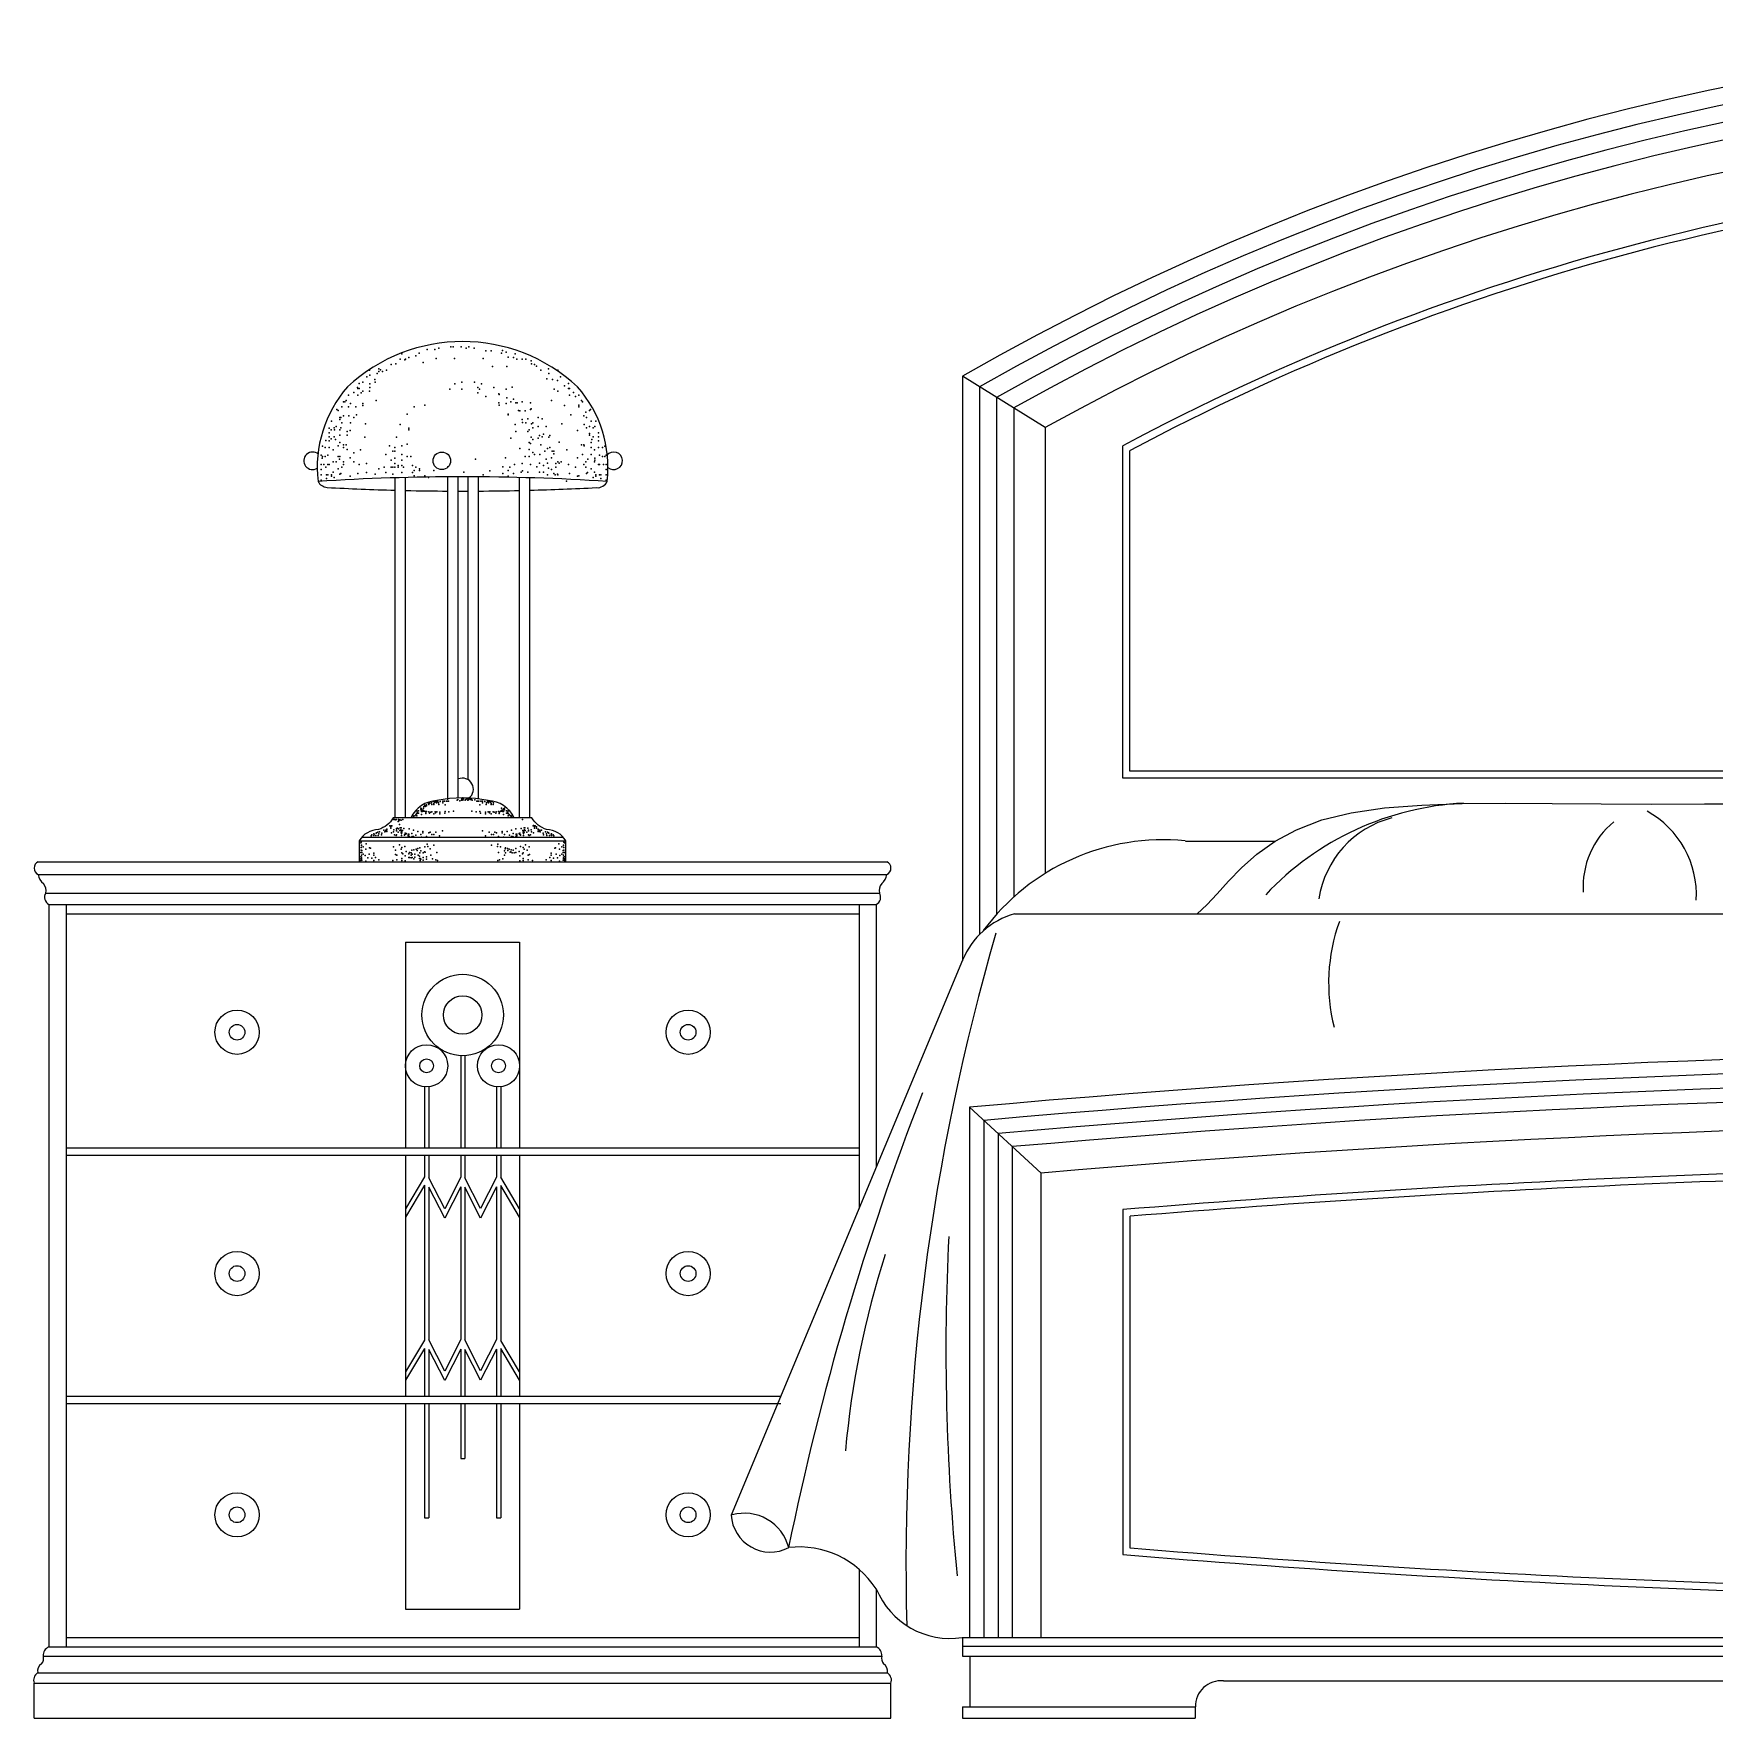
# Model space of a CAD drawing. Header units: millimetres. Extents: x 3060 to 28796, y 18778 to 36190.
# Drawn here: x 7567 to 8744, y 34043 to 35223 of the extents above; entities that cross this region are included whole.
import ezdxf

# ---------------------------------------------------------------- set-up
doc = ezdxf.new("R2010")
doc.units = ezdxf.units.MM

# ---------------------------------------------------------------- blocks, each defined once
blk = doc.blocks.new('A$C6FB662AA')
for p, q in [((650, 940), (650, 530.6)), ((708, 904.1), (650, 940)), ((662, 932.6), (662, 549)), ((674, 925.2), (674, 563.1)), ((686, 917.8), (686, 575.1)), ((708, 904.1), (708, 591.7)), ((762.4, 658.5), (762.4, 891.3)), ((767.4, 663.5), (767.4, 888.1)), ((252.8, 630.7), (252.8, 869)), ((260.1, 630.7), (260.1, 869.2)), ((289.8, 643.4), (289.8, 869.6)), ((297, 644.4), (297, 869.7)), ((304, 657.3), (304, 869.7)), ((311.2, 644.3), (311.2, 869.6)), ((340, 630.7), (340, 869.2)), ((347.2, 630.7), (347.2, 869)), ((1477, 663.5), (767.4, 663.5)), ((1482, 658.5), (762.4, 658.5)), ((922.3, 634.2), (945.7, 637.6)), ((945.7, 637.6), (971.7, 639.6)), ((971.7, 639.6), (1000.1, 640.7)), ((1000.1, 640.7), (1030.7, 641)), ((1030.7, 641), (1063.1, 640.8)), ((1063.1, 640.8), (1097.3, 640.5)), ((1097.3, 640.5), (1132.9, 640.3)), ((1132.9, 640.3), (1169.7, 640.4)), ((1169.7, 640.4), (1207.1, 640.6)), ((884, 622.4), (901.7, 629.2)), ((901.7, 629.2), (922.3, 634.2)), ((227.6, 614.6), (372.4, 614.6)), ((229.4, 617.1), (370.6, 617.1)), ((806.2, 614.4), (869.2, 614.4)), ((856.3, 605.2), (869, 614.3)), ((869, 614.3), (884, 622.4)), ((845.6, 595.7), (856.3, 605.2)), ((2.9, 600), (597.2, 600)), ((2.9, 591), (597.2, 591)), ((836.4, 586.3), (845.6, 595.7)), ((828.4, 577.5), (836.4, 586.3)), ((8.1, 578), (592, 578)), ((10.4, 570), (10.4, 50)), ((10.4, 570), (589.7, 570)), ((22.4, 570), (22.4, 50)), ((577.7, 570), (577.7, 357)), ((589.7, 570), (589.7, 385.8)), ((814.4, 563.5), (821.1, 569.7)), ((821.1, 569.7), (828.4, 577.5)), ((22.4, 563.5), (577.7, 563.5)), ((686.5, 563.5), (2413.6, 563.5)), ((260, 543.5), (340, 543.5)), ((260, 543.5), (260, 399.5)), ((340, 543.5), (340, 399.5)), ((650.2, 531), (488.2, 142.3)), ((298.7, 464.1), (298.7, 399.5)), ((301.7, 464.1), (301.7, 399.5)), ((273.4, 442.2), (273.4, 399.5)), ((276.4, 442.2), (276.4, 399.5)), ((323.8, 442.2), (323.8, 399.5)), ((326.8, 442.2), (326.8, 399.5)), ((705.1, 381.8), (655, 428)), ((655, 428), (655, 56.5)), ((665, 418.8), (665, 56.5)), ((675, 409.5), (675, 56.5)), ((22.4, 399.5), (577.7, 399.5)), ((22.4, 394.5), (577.7, 394.5)), ((260, 394.5), (260, 225.5)), ((273.4, 394.5), (273.4, 379.3)), ((276.4, 394.5), (276.4, 378.6)), ((298.7, 394.5), (298.7, 378.9)), ((301.7, 394.5), (301.7, 378.6)), ((323.8, 394.5), (323.8, 378.9)), ((326.8, 394.5), (326.8, 379.1)), ((340, 394.5), (340, 225.5)), ((685, 400.3), (685, 56.5)), ((273.4, 379.3), (260, 356.9)), ((287.5, 356.8), (276.4, 378.6)), ((298.7, 378.9), (287.5, 356.8)), ((312.7, 357), (301.7, 378.6)), ((323.8, 378.9), (312.7, 357)), ((340, 356.9), (326.8, 379.1)), ((705, 381.8), (705, 56.5)), ((273.4, 373.4), (260, 351.1)), ((273.4, 373.4), (273.4, 264.9)), ((276.4, 372), (276.4, 265)), ((287.5, 350.2), (276.4, 372)), ((298.7, 372.2), (287.5, 350.2)), ((298.7, 372.2), (298.7, 265.3)), ((301.7, 372), (301.7, 265)), ((312.7, 350.4), (301.7, 372)), ((323.8, 372.2), (312.7, 350.4)), ((323.8, 372.2), (323.8, 265.3)), ((326.8, 373.2), (326.8, 264.7)), ((340, 351.1), (326.8, 373.2)), ((762.4, 356.3), (762.4, 114.6)), ((767.4, 351.7), (767.4, 119.2)), ((273.4, 264.9), (260, 242.6)), ((287.5, 243.2), (276.4, 265)), ((298.7, 265.3), (287.5, 243.2)), ((312.7, 243.4), (301.7, 265)), ((323.8, 265.3), (312.7, 243.4)), ((340, 242.6), (326.8, 264.7)), ((273.4, 259.1), (260, 236.7)), ((273.4, 259.1), (273.4, 225.5)), ((287.5, 236.6), (276.4, 258.4)), ((276.4, 258.4), (276.4, 225.5)), ((298.7, 258.6), (287.5, 236.6)), ((298.7, 258.6), (298.7, 225.5)), ((312.7, 236.8), (301.7, 258.4)), ((301.7, 258.4), (301.7, 225.5)), ((323.8, 258.6), (312.7, 236.8)), ((323.8, 258.6), (323.8, 225.5)), ((340, 236.7), (326.8, 258.9)), ((326.8, 258.9), (326.8, 225.5)), ((22.4, 225.5), (522.9, 225.5)), ((22.4, 220.5), (522.9, 220.5)), ((260, 220.5), (260, 76.5)), ((273.4, 220.5), (273.4, 140.5)), ((276.4, 220.5), (276.4, 140.5)), ((298.7, 220.5), (298.7, 181.9)), ((301.7, 220.5), (301.7, 181.9)), ((323.8, 220.5), (323.8, 140.5)), ((326.8, 220.5), (326.8, 140.5)), ((340, 220.5), (340, 76.5)), ((298.7, 181.9), (301.7, 181.9)), ((273.4, 140.5), (276.4, 140.5)), ((323.8, 140.5), (326.8, 140.5)), ((577.7, 104.4), (577.7, 50)), ((589.7, 90.6), (589.7, 50)), ((260, 76.5), (340, 76.5)), ((10.4, 50), (589.7, 50)), ((22.4, 56.5), (577.7, 56.5)), ((650, 56.5), (2450, 56.5)), ((650, 56.5), (650, 43.4)), ((650, 50.5), (2450, 50.5)), ((6.4, 43.6), (593.6, 43.4)), ((650, 43.4), (2450, 43.4)), ((655.3, 43.4), (655.3, 8)), ((0, 0), (0, 24.6)), ((0, 24.6), (600, 24.6)), ((2.5, 31.8), (597.6, 31.8)), ((600, 0), (600, 24.6)), ((832.8, 26.2), (2265.3, 26.2)), ((0, 0), (600, 0)), ((650, 8), (813.1, 8)), ((650, 8), (650, 0)), ((650, 0), (813.1, 0)), ((813.1, 8), (813.1, 0))]:
    blk.add_line(p, q)
for points in [[(401.3, 866.4, 0.211623), (380.6, 932.5, 0.394402), (219.4, 932.5, 0.211623), (198.8, 866.4)], [(198.8, 866.4, 0.261126), (205.2, 862.1, 0.006576), (252.8, 860.2, 0.006576)], [(347.2, 860.2, 0.006413), (393.7, 862, 0.32566), (401.3, 866.4)], [(260.1, 860, 0.004096), (289.8, 859.6, 0.004096)], [(297, 859.6, 0.000961), (304, 859.6, 0.000961)], [(311.2, 859.6, 0.003969), (340, 860, 0.003969)], [(336.2, 630.7, 0.279541), (318, 642.8, 0.105641), (282, 642.8, 0.279541), (263.9, 630.7)]]:
    blk.add_lwpolyline(points, format="xyb")
blk.add_lwpolyline([(251.5, 630.7, -0.183308), (241.2, 622.5, 0.257824), (227.6, 614.6), (227.6, 600), (372.4, 600), (372.4, 614.6, 0.257824), (358.9, 622.5, -0.183308), (348.6, 630.7)], format="xyb", close=True)
for centre, radius in [((285.5, 880.8), 6.14), ((300.1, 492.6), 28.5), ((142.1, 480.5), 15.5), ((300.1, 492.6), 13.5), ((458, 480.5), 15.5), ((142.1, 480.5), 5.48), ((458, 480.5), 5.48), ((274.8, 457), 14.8), ((274.8, 457), 4.81), ((325.2, 457), 14.8), ((325.2, 457), 4.81), ((142.1, 311.5), 15.5), ((458, 311.5), 15.5), ((142.1, 311.5), 5.48), ((458, 311.5), 5.48), ((142.1, 142.5), 15.5), ((458, 142.5), 15.5), ((142.1, 142.5), 5.48), ((458, 142.5), 5.48)]:
    blk.add_circle(centre, radius)
for centre, radius, start, end in [((1550, -627.5), 1807.5, 60.1372, 119.8628), ((1550, -624.8), 1792.8, 60.3097, 119.6903), ((1550, -622.1), 1778.1, 60.4837, 119.5163), ((1550, -619.2), 1763.2, 60.6591, 119.3409), ((1550, -613.9), 1735.9, 60.9847, 119.0153), ((1543.8, -570.1), 1657.2, 92.1385, 118.1331), ((1543.2, -566), 1648, 92.3016, 118.0799), ((195, 880.8), 6.14, 48.4769, 302.4515), ((405.9, 880.8), 6.14, 228.3431, 140.6334), ((300, -690.4), 1560, 86.2788, 93.7212), ((299.9, 650.8), 7.71, 306.7619, 112.3349), ((1011.2, 437.1), 204.1, 92.8486, 136.7901), ((968, 563.7), 69.1, 104.4036, 171.4428), ((1143.2, 582.6), 58.5, 129.2159, 183.8106), ((1097.6, 577.1), 66.4, 356.5468, 61.3357), ((790.5, 459.1), 156.2, 84.2497, 143.6478), ((4.9, 595.5), 4.94, 114.8425, 245.1569), ((12.2, 592.2), 9.43, 187.0747, 232.7192), ((587.8, 592.2), 9.43, 307.2808, 352.9253), ((595.1, 595.5), 4.94, 294.8431, 65.1575), ((1.4, 579.9), 7, 343.8008, 42.7447), ((598.7, 579.9), 7, 137.2553, 196.1992), ((13, 575.1), 5.7, 149.1477, 242.6747), ((587.1, 575.1), 5.7, 297.3253, 30.8523), ((701.4, 510.3), 55.2, 105.6717, 157.9994), ((1033.1, 515), 126.6, 160.089, 194.178), ((2193, 107.7), 1582.5, 163.7715, 181.5613), ((1550, -9564.7), 10032.7, 84.88193, 95.11807), ((1550, -9542.9), 10000.9, 84.92314, 95.07686), ((2440.6, -270.3), 1951.6, 158.718, 168.4753), ((1550, -9520.7), 9968.7, 84.9644, 95.0356), ((1550, -9498), 9936.1, 85.0057, 94.9943), ((1550, -9451.4), 9869.5, 85.08845, 94.91155), ((1541.8, -9206.4), 9594.4, 90.35702, 94.65919), ((1541.1, -9174.7), 9557.7, 90.38406, 94.64272), ((2238.1, 257.9), 1599.6, 177.1464, 185.6749), ((1200.9, 130.6), 635.3, 162.1945, 174.8748), ((515.6, 143.9), 27.5, 183.2545, 297.7432), ((497.4, 111.6), 32, 14.4349, 105.4836), ((535.8, 56), 64, 32.8674, 96.6512), ((1541.1, 9645.6), 9557.7, 265.35728, 269.61594), ((1541.8, 9677.3), 9594.4, 265.34081, 269.64298), ((641.6, 112.1), 56.2, 202.3637, 278.5831), ((12.5, 44.2), 6.16, 110.6989, 186.1906), ((587.5, 44.2), 6.16, 353.8094, 69.3011), ((8.5, 32.9), 6.08, 122.474, 190.4208), ((0.4, 42), 6.25, 320.4805, 14.2038), ((599.7, 42), 6.25, 165.7962, 219.5195), ((591.6, 32.9), 6.08, 349.5792, 57.526), ((5.9, 26.6), 6.26, 123.5163, 199.3359), ((594.1, 26.6), 6.26, 340.6641, 56.4837), ((831.2, 8.3), 18, 84.9407, 180.817)]:
    blk.add_arc(centre, radius, start, end)
for p in [(269.7, 956.1), (275.2, 958.8), (280.7, 958.8), (283.4, 959.7), (291.7, 960.6), (293.5, 960.6), (299, 960.6), (302.6, 959.7), (304.5, 960.6), (308.1, 959.7), (316.4, 957.9), (320, 957.9), (327.4, 956.1), (328.1, 958.1), (330.6, 956.9), (234.9, 944.2), (241.3, 945.1), (242.6, 944.5), (246.8, 944.2), (250.1, 948.2), (253.2, 948.7), (256.3, 951.9), (257.5, 955.6), (259.6, 951.5), (260, 951.9), (262.5, 953.2), (267.4, 954.4), (272.4, 949.7), (281.6, 952.4), (294.4, 952.4), (314.5, 952.4), (321, 946.9), (331, 946.9), (331.9, 953.3), (335.6, 953.2), (336.8, 955.6), (338.1, 951.9), (341.8, 951.9), (344.3, 951.9), (348, 950.7), (348.4, 948.7), (350.5, 948.2), (351.7, 947), (354.8, 944.2), (360.3, 945.1), (366.7, 944.2), (227.6, 935), (230.2, 935.8), (233.1, 939.6), (235.2, 940.8), (235.2, 934.6), (238.6, 937.8), (238.9, 935.8), (240.2, 942), (241.4, 943.3), (243.9, 943.3), (294.7, 934.6), (299.6, 935.8), (308.3, 935.8), (313.3, 934.6), (334.7, 932.3), (359.1, 938.3), (360.4, 942), (363.1, 937.8), (366.6, 937.1), (368.6, 939.6), (371.5, 933.3), (374.1, 935), (216.6, 922.2), (217.5, 922.2), (218.4, 923.1), (220.2, 926.8), (221.6, 921), (223.9, 928.6), (226.5, 932.1), (226.7, 931.4), (226.7, 926.8), (227.6, 931.4), (229, 928.4), (230.2, 929.6), (230.2, 921), (234.9, 929.5), (235.2, 932.1), (239.5, 923.1), (291, 930.9), (299.6, 930.9), (310.8, 932.1), (310.8, 928.4), (312, 930.9), (316.4, 925.9), (321.9, 932.1), (325.5, 927.7), (325.5, 921.3), (325.7, 927.2), (330.6, 930.9), (330.6, 921), (331, 925), (333.8, 922.2), (335.6, 924), (337.4, 921.3), (338.3, 921.3), (341.8, 922.2), (347.5, 921.3), (362.2, 923.1), (364.1, 930.9), (366.7, 929.5), (374.1, 931.4), (375, 931.4), (375, 926.8), (377.7, 928.6), (379, 925.9), (381.4, 926.8), (383.2, 923.1), (384.1, 922.2), (212, 916.7), (212.9, 916), (214.1, 911.1), (214.1, 909.8), (214.8, 911.2), (215.4, 918.5), (216.6, 912.2), (220.2, 918.6), (220.3, 912.3), (224, 911.1), (225.3, 918.5), (225.7, 913.1), (230.3, 919.5), (261.2, 913.5), (266.2, 918.5), (273.6, 919.7), (325.7, 919.7), (331.9, 913.5), (331.9, 913.1), (339.3, 916), (340.2, 915.8), (341.8, 909.8), (343.8, 915.8), (345.7, 910.3), (347.5, 916.7), (348, 917.3), (353, 911.2), (355.7, 910.3), (371.3, 919.5), (375.9, 913.1), (381.4, 919.7), (381.4, 918.6), (385, 912.2), (386.4, 914.8), (386.9, 911.2), (388.9, 916), (389.6, 916.7), (206.5, 900.3), (206.5, 897.5), (206.7, 903.6), (207.9, 902.4), (208.3, 908.5), (210.2, 903.9), (210.2, 897.5), (210.4, 902.4), (211.6, 904.9), (214.1, 902.4), (214.1, 898.7), (214.8, 903.9), (215.4, 907.3), (219.1, 901.2), (219.1, 898.7), (221.2, 902.1), (221.6, 907.3), (231.5, 897.4), (232.1, 906.7), (253.8, 897.4), (256.3, 906.1), (262.5, 903.6), (262.5, 902.4), (336.8, 906.1), (337.4, 901.2), (342, 907.6), (344.3, 907.3), (345.7, 901.2), (346.7, 902.4), (348, 897.4), (348.4, 906.7), (349.2, 907.3), (349.3, 903.9), (353, 904.8), (353.9, 898.4), (355.7, 897.5), (356.7, 899.4), (358.5, 904.8), (360.4, 897.4), (361.2, 898.4), (369.5, 906.7), (380.5, 902.1), (385.2, 906.1), (386.9, 903.9), (388.9, 904.9), (388.9, 899.9), (388.9, 898.7), (390.1, 908.6), (391.5, 903.9), (391.5, 897.5), (392.6, 904.9), (393.3, 908.5), (395.1, 900.3), (395.1, 897.5), (201.9, 891.1), (203.8, 890.2), (204.2, 895), (206.5, 894.8), (206.5, 890.2), (207.9, 896.2), (209.3, 888.4), (211.1, 895.7), (212.9, 891.3), (214.1, 893.7), (216.6, 892), (216.6, 890), (218.4, 892), (219.1, 888.8), (224, 886.3), (228.5, 888.4), (246.3, 885.1), (248.8, 891.3), (251.3, 887.5), (252.5, 890), (252.5, 887.5), (257.5, 891.3), (257.5, 885.1), (261.2, 892.5), (333.8, 896.6), (340.2, 889.3), (346.7, 893.7), (346.7, 888.8), (347.5, 893), (349.3, 895.7), (349.3, 886.5), (350.5, 885.1), (353, 896.6), (354.2, 885.1), (354.8, 892), (357.6, 887.5), (359.4, 889.3), (361.2, 890.2), (362.8, 887.5), (364, 887.5), (364, 885.6), (367.6, 893.9), (373.1, 888.4), (383.2, 892), (383.9, 885.1), (385, 892), (385.2, 891.3), (390.1, 893.7), (390.1, 890), (390.1, 885.1), (390.5, 895.7), (392.4, 888.4), (395.1, 894.8), (395.1, 890.2), (397.9, 890.2), (399.7, 891.1), (201, 884.7), (201, 878.3), (201, 874.7), (201.7, 882.6), (201.9, 883.8), (202.8, 878.3), (203.8, 883.8), (204.2, 876.4), (205.6, 884.7), (205.6, 878.3), (206.5, 878.3), (209.3, 880.1), (211.6, 880.1), (212.9, 883.8), (212.9, 875.2), (213.8, 882), (214.1, 883.8), (215.4, 876.4), (216.6, 880.1), (216.6, 878.3), (221.2, 882.9), (224, 880.1), (227.6, 878.3), (232.7, 878.9), (241.4, 875.2), (245.1, 876.4), (250.1, 881.3), (250.1, 876.4), (251.3, 876.4), (252.5, 882.6), (252.5, 882.6), (252.5, 878.9), (252.5, 876.4), (255, 877.6), (255, 876.4), (257.5, 881.3), (257.5, 877.6), (258.7, 876.4), (261.2, 883.8), (263.7, 883.8), (264.9, 877.6), (266.2, 873.9), (267.4, 876.4), (269.9, 875.2), (269.9, 873.9), (279.8, 873.9), (289.8, 876.5), (309.1, 882), (319.1, 873.7), (328.3, 876.5), (330.1, 882.9), (331.9, 873.9), (333.1, 876.4), (336.5, 878.3), (341.8, 878.9), (342, 873.7), (343.8, 883.8), (346.7, 883.8), (347.5, 878.3), (352.1, 876.5), (353.9, 879.2), (356.6, 877.6), (358.5, 882), (359.4, 879.2), (360.3, 875.6), (362.2, 882.9), (362.2, 874.7), (365.3, 878.9), (365.3, 876.4), (366.7, 880.1), (367.6, 879.2), (369, 880.1), (374.1, 878.3), (379, 876.4), (380.5, 882.9), (385, 878.3), (386.4, 880.1), (386.4, 876.4), (387.8, 882), (390.1, 875.2), (392.4, 880.1), (392.6, 882.6), (392.6, 881.3), (395.1, 878.3), (396, 884.7), (396, 878.3), (397.9, 883.8), (398.8, 878.3), (399.7, 883.8), (400.6, 884.7), (400.6, 878.3), (400.6, 874.7), (201, 871), (201, 867.3), (204.7, 871), (204.7, 868.3), (205.6, 871), (208.3, 871), (208.3, 870.1), (209.3, 872.8), (210.2, 869.2), (214.1, 871.4), (214.8, 871.9), (221.2, 870.1), (226.7, 871.9), (232.7, 872.7), (238.9, 871.4), (246.3, 872.7), (251.3, 871.4), (257.5, 872.7), (264.9, 872.7), (266.2, 870.2), (273.6, 870.2), (276.1, 869), (300.8, 872.8), (314.5, 871), (328.3, 871.9), (331.9, 870.1), (335.6, 871.9), (341.1, 872.8), (345.7, 872.8), (353.9, 872.8), (356.7, 872.8), (359.4, 871), (364, 871.9), (364.9, 871), (366.6, 871.4), (366.7, 871), (372.8, 866.5), (375, 871.9), (380.5, 870.1), (381.4, 870.2), (386.9, 871.9), (387.6, 872.7), (391.5, 869.2), (392.4, 872.8), (393.3, 871), (393.3, 870.1), (396, 871), (396.9, 871), (396.9, 868.3), (400.6, 871), (400.6, 867.3), (270.7, 637.5), (272.7, 637.5), (273, 638.6), (273.6, 639.5), (273.9, 638.6), (274.7, 639.8), (274.7, 639.5), (274.7, 639.2), (276.2, 640.7), (276.5, 640.1), (277.1, 641), (278.2, 641.3), (278.5, 640.1), (279.4, 642.1), (280, 640.7), (280, 640.1), (280.3, 642.1), (280.6, 641.6), (281.4, 642.1), (281.7, 641.3), (282.3, 642.4), (282.6, 641.8), (283.2, 641.3), (283.5, 640.1), (284.3, 642.1), (286.1, 642.4), (286.1, 641.3), (286.4, 642.4), (287.3, 642.4), (287.8, 639.8), (288.7, 642.4), (289.3, 642.4), (290.2, 642.4), (296.3, 643), (296.6, 643.6), (298, 642.7), (299.2, 643), (299.5, 643.9), (300.1, 644.8), (300.1, 643), (300.4, 643.9), (300.6, 643.9), (301.8, 643), (302.4, 643.6), (302.7, 643.9), (302.7, 643.9), (303.8, 643.9), (303.8, 643), (304.1, 643.3), (304.7, 643.9), (305.6, 643.6), (306.2, 643.6), (306.8, 643), (308.5, 643.3), (309.9, 642.4), (310.8, 642.4), (311.3, 642.4), (312.2, 639.8), (312.8, 642.4), (313.7, 642.4), (314, 642.4), (314, 641.3), (315.7, 642.1), (316.6, 640.1), (316.9, 641.3), (317.5, 641.8), (317.8, 642.4), (318.3, 641.3), (318.6, 642.1), (319.5, 641.6), (319.8, 642.1), (320.1, 640.7), (320.1, 640.1), (320.7, 642.1), (321.5, 640.1), (321.8, 641.3), (327.4, 637.5), (329.4, 637.5), (252, 629.6), (252.3, 629.6), (253.2, 629.3), (253.5, 629.6), (254.9, 628.2), (255.2, 629.6), (255.5, 629.1), (255.5, 628.5), (255.8, 626.1), (256.1, 629.3), (257, 629.1), (258.1, 629.6), (265.4, 632.2), (265.7, 631.1), (266.6, 632.2), (266.6, 632), (267.2, 632.8), (267.7, 633.4), (268, 635.7), (268, 632), (268.3, 634.6), (268.3, 633.7), (269.2, 635.7), (269.2, 634), (270.7, 636.3), (271.2, 636.9), (271.2, 635.2), (271.2, 633.1), (271.8, 636), (271.8, 635.7), (271.8, 635.2), (271.8, 635.2), (272.4, 636), (272.7, 635.4), (273, 635.4), (273.6, 635.4), (274.2, 634.6), (274.4, 633.7), (274.7, 635.2), (276.5, 634.9), (276.8, 634), (277.9, 634.6), (278.5, 634.9), (280, 633.4), (280.8, 634.9), (281.1, 634.3), (282, 634.9), (284, 634.6), (284, 633.4), (287.5, 634), (287.8, 635.2), (290.5, 634.9), (293.7, 635.4), (306.4, 635.4), (306.4, 635.4), (309.6, 634.9), (312.2, 635.2), (312.5, 634), (316, 634.6), (316, 633.4), (318, 634.9), (318.9, 634.3), (319.2, 634.9), (320.1, 633.4), (321.5, 634.9), (322.1, 634.6), (323.3, 634), (323.6, 634.9), (325.3, 635.2), (325.6, 633.7), (325.9, 634.6), (326.5, 635.4), (327.1, 635.4), (327.4, 635.4), (327.6, 636), (328.2, 636), (328.2, 635.7), (328.2, 635.2), (328.2, 635.2), (328.8, 636.9), (328.8, 635.2), (328.8, 633.1), (329.4, 636.3), (330.8, 635.7), (330.8, 634), (331.7, 634.6), (331.7, 633.7), (332, 635.7), (332, 632), (332.3, 633.4), (332.9, 632.8), (333.5, 632.2), (333.5, 632), (334.3, 631.1), (334.6, 632.2), (341.9, 629.6), (229, 613.6), (236, 618), (236.6, 618.9), (237.8, 619.5), (237.8, 618.3), (238.1, 619.2), (239.2, 618.3), (239.5, 620), (239.8, 620.3), (240.7, 620.6), (240.7, 620.6), (241, 618.3), (241.3, 619.5), (241.8, 620.9), (243.3, 618.9), (243.6, 620), (244.8, 622.1), (245, 622.1), (245.6, 620.9), (245.9, 621.2), (246.2, 622.1), (247.1, 622.7), (247.1, 622.4), (247.1, 621.2), (249.1, 625), (249.7, 624.4), (249.7, 623.5), (250, 625), (250.3, 620.3), (250.6, 625), (251.7, 620.9), (252, 622.4), (252.3, 618.9), (253.5, 618.3), (253.8, 623.2), (253.8, 622.1), (253.8, 621.5), (253.8, 618.9), (254.4, 623.5), (254.9, 620.6), (255.2, 622.9), (256.1, 621.8), (256.4, 623.8), (256.7, 622.4), (257, 623.8), (257, 620.6), (257.3, 621.8), (257.3, 619.7), (257.3, 618.3), (257.6, 620.6), (257.9, 621.8), (259, 623.2), (259.3, 618.9), (259.3, 618.6), (259.9, 620), (260.2, 619.2), (260.5, 619.7), (261.9, 619.2), (261.9, 618.3), (261.9, 618), (261.9, 618), (262.5, 619.2), (262.5, 618.9), (262.5, 617.7), (262.7, 623.1), (262.8, 617.4), (264.5, 619.7), (264.5, 617.4), (264.5, 617.1), (264.8, 617.7), (265.7, 622.1), (265.7, 617.7), (267.2, 618.6), (268.8, 621.1), (270.8, 619.1), (271.2, 617.1), (272.3, 621.1), (272.3, 620.1), (274.8, 617.6), (276.3, 620.1), (277.4, 620.6), (278.4, 619.1), (279.9, 619.1), (281.4, 620.6), (283.9, 618.1), (285.9, 621.6), (314.1, 621.6), (316.1, 618.1), (318.7, 620.6), (320.2, 619.1), (321.7, 619.1), (322.7, 620.6), (323.7, 620.1), (325.2, 617.6), (327.7, 621.1), (327.7, 620.1), (328.8, 617.1), (329.3, 619.1), (331.3, 621.1), (332.9, 618.6), (334.3, 622.1), (334.3, 617.7), (335.2, 617.7), (335.5, 619.7), (335.5, 617.4), (335.5, 617.1), (337.3, 623.1), (337.3, 617.4), (337.5, 619.2), (337.5, 618.9), (337.5, 617.7), (338.1, 619.2), (338.1, 618.3), (338.1, 618), (338.1, 618), (339.6, 619.7), (339.9, 619.2), (340.2, 620), (340.7, 618.9), (340.7, 618.6), (341, 623.2), (342.2, 621.8), (342.5, 620.6), (342.8, 621.8), (342.8, 619.7), (342.8, 618.3), (343.1, 623.8), (343.1, 620.6), (343.4, 622.4), (343.7, 623.8), (343.9, 621.8), (345.1, 620.6), (345.7, 623.5), (346.3, 622.1), (346.3, 621.5), (346.3, 618.9), (346.6, 618.3), (347.7, 618.9), (348, 622.4), (348.3, 620.9), (349.5, 625), (349.8, 625.3), (349.8, 620.3), (350.1, 625), (350.4, 624.4), (350.4, 623.5), (350.9, 625), (351.8, 624.4), (351.8, 623.5), (353, 622.7), (353, 622.4), (353, 621.2), (353.8, 622.1), (354.1, 621.2), (354.4, 620.9), (355, 622.1), (355.3, 622.1), (356.5, 620), (356.8, 618.9), (358.2, 620.9), (358.8, 619.5), (359.1, 618.3), (359.4, 620.6), (359.4, 620.6), (360.2, 620.3), (360.5, 620), (360.8, 618.3), (362, 619.2), (362.3, 619.5), (362.3, 618.3), (363.5, 618.9), (364, 618), (371, 613.6), (228.7, 613.1), (228.7, 606.4), (228.7, 603.5), (228.7, 602), (229, 609.9), (229, 608.1), (229.3, 611.6), (229.3, 611.3), (229.3, 604.6), (229.3, 603.2), (229.3, 602.3), (229.6, 607.8), (229.6, 606.4), (230.5, 610.4), (230.5, 605.2), (231.9, 604.3), (232.2, 608.7), (232.5, 612.5), (233.7, 602.6), (234.6, 605.2), (234.9, 609.6), (235.5, 609.5), (236.5, 602.5), (238, 606), (238, 604.5), (239, 603), (251.6, 610.5), (253.1, 608), (253.1, 605), (254.1, 604.5), (255.8, 611.9), (257, 608.7), (257.6, 609.9), (257.6, 606.1), (257.6, 602.3), (258.1, 605.5), (259.6, 610.7), (259.9, 604), (260.5, 607.2), (262.5, 605.5), (262.5, 602.9), (262.8, 606.4), (262.8, 602.9), (264, 606.1), (264, 604.6), (264, 602.6), (264.5, 608.1), (264.8, 605.2), (264.8, 602.9), (266, 608.4), (266, 602), (266.6, 605.2), (266.6, 603.2), (267.5, 608.7), (268.3, 607.8), (268.6, 609.3), (268.9, 604.6), (269.8, 603.8), (269.8, 602.3), (270.1, 609.6), (270.1, 606.1), (270.4, 602.3), (270.7, 607.5), (272.4, 606.1), (272.4, 602.9), (273.3, 607), (273.6, 610.4), (273.9, 606.7), (274.7, 603.5), (275.3, 612.2), (275.6, 610.7), (277.4, 609), (277.9, 604.5), (278.9, 602), (279.9, 611.5), (281.9, 606.5), (320.2, 611.5), (324.4, 610.7), (324.7, 612.2), (325.2, 606.5), (326.5, 610.4), (328.3, 602), (329.3, 604.5), (329.4, 607.5), (329.8, 609), (330, 609.6), (330, 606.1), (331.4, 609.3), (331.7, 607.8), (332.6, 608.7), (333.3, 606.7), (333.9, 607), (334.1, 608.4), (334.7, 606.1), (335.5, 608.1), (336.1, 606.1), (337.3, 609.3), (337.3, 606.4), (339.6, 607.2), (340.2, 604), (340.5, 610.7), (341.9, 605.5), (342.5, 609.9), (342.5, 606.1), (342.5, 602.3), (343.1, 608.7), (344.2, 611.9), (345.2, 608), (345.9, 604.5), (346.7, 610.5), (346.9, 605), (361.1, 603), (362.1, 606), (362.1, 604.5), (363.6, 602.5), (364.6, 609.5), (365.2, 609.6), (365.5, 605.2), (366.4, 602.6), (367.5, 612.5), (367.8, 608.7), (368.1, 604.3), (369.6, 610.4), (369.6, 605.2), (370.4, 607.8), (370.4, 606.4), (370.7, 611.6), (370.7, 611.3), (370.7, 604.6), (370.7, 603.2), (370.7, 602.3), (371, 609.9), (371, 608.1), (371.3, 613.1), (371.3, 606.4), (371.3, 603.5), (371.3, 602), (228.7, 600.8), (229.6, 601.1), (232.2, 600.3), (238, 600.9), (241.5, 601.4), (251.1, 600.9), (254.1, 601.4), (257.6, 600.8), (259.9, 600.6), (270.4, 600.8), (270.7, 601.7), (272.4, 601.1), (274.7, 601.7), (281.4, 601.4), (282.4, 600.9), (324.7, 600.9), (325.8, 601.4), (340.2, 600.6), (342.5, 600.8), (345.9, 601.4), (349, 600.9), (358.5, 601.4), (362.1, 600.9), (367.8, 600.3), (370.4, 601.1), (371.3, 600.8)]:
    blk.add_point(p)

msp = doc.modelspace()

# ---------------------------------------------------------------- block references
msp.add_blockref('A$C6FB662AA', (7567.7, 34043))

doc.saveas('drawing.dxf')
